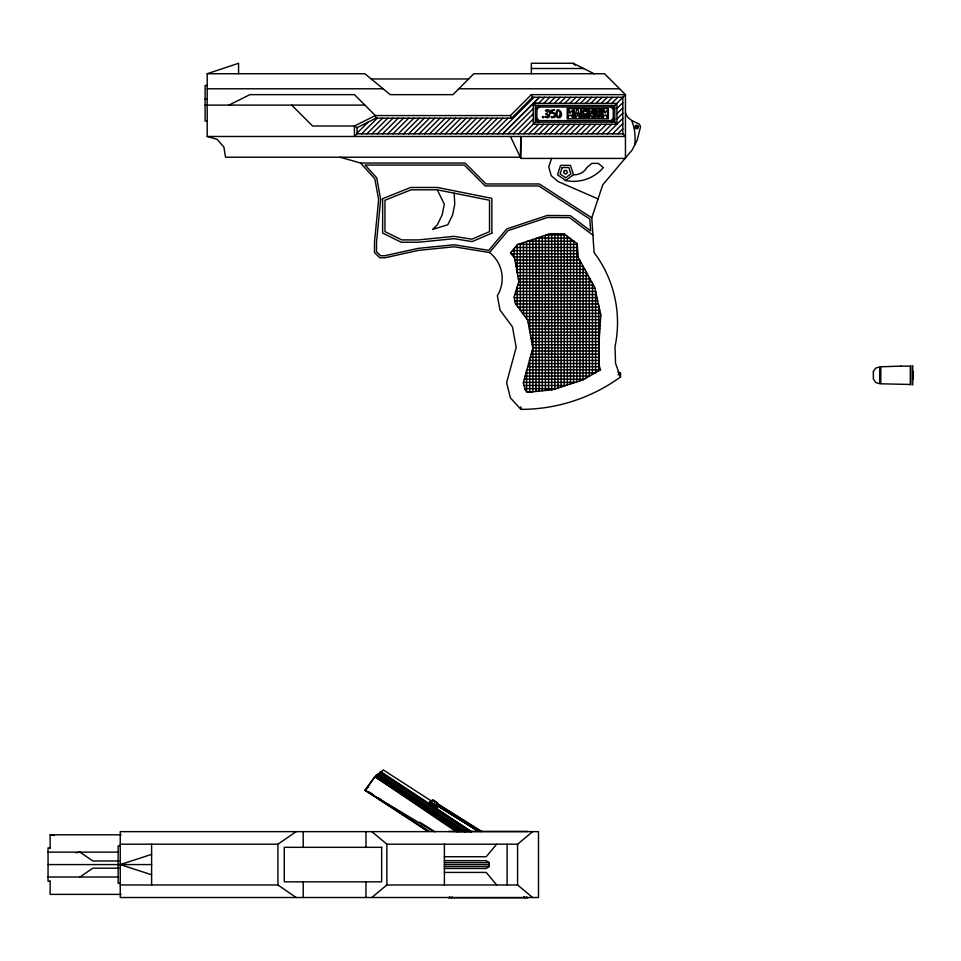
<?xml version="1.0" encoding="UTF-8"?>
<svg xmlns="http://www.w3.org/2000/svg" width="961" height="961" viewBox="0 0 961 961"><rect width="100%" height="100%" fill="white"/><g stroke="black" fill="none" stroke-linecap="round" stroke-linejoin="round"><path stroke-width="1.44" d="M551.554 158.421L548.779 167.01L551.23 175.695L558.101 181.545L598.054 198.939M592.925 235.169L569.621 217.642L547.482 217.474L507.997 230.628L489.521 252.539A32.902 32.902 0 0 1 497.366 295.664L499.984 310.043L512.441 326.848L516.189 347.438L506.603 382.682L510.387 397.83L520.898 409.374A169.268 169.268 0 0 0 620.506 376.964L615.557 363.414L615.004 346.645A116.329 116.329 0 0 0 594.09 252.539L591.76 217.811L602.763 184.8L632.242 149.904L637.167 140.174L640.567 126.72L639.281 124.029C633.792 121.506 627.413 119.404 625.455 112.905M478.29 831.361L436.45 805.234L437.363 803.744L481.653 831.397M539.133 120.606L538.508 122.143L535.397 119.032L536.923 118.407L536.923 109.23L539.121 107.031L611.052 107.031L613.262 109.278L613.262 118.395L611.052 120.606L539.133 120.606L536.923 118.407M611.052 107.031L611.689 105.506L614.8 108.641L613.262 109.278M365.745 789.69L365.721 790.026M462.397 831.433L376.652 774.902L376.28 775.515L458.301 829.583M464.656 831.745L377.673 774.398L377.313 775.01L383.247 769.917L432.318 801.594M471.395 831.469L380.688 771.659L380.316 772.272L471.034 832.082M427.513 831.265L365.048 790.254L374.898 776.632L377.673 774.398M431.189 802.387L431.909 801.402L430.023 801.546L429.303 802.543L432.738 805.871L436.738 807.781L437.459 806.784L436.51 804.633M432.306 800.165L430.948 802.039L433.327 804.477L436.462 806.063L437.82 804.189L437.363 802.735L433.964 800.249L432.306 800.165L437.82 804.189M433.327 804.477L434.684 802.591M432.738 805.871L433.447 804.886L437.459 806.784M451.526 897.73L452.175 896.889M376.652 774.902L375.595 776.068L460.091 831.782M380.688 771.659L379.631 772.824L469.1 831.818M496.669 844.19L486.206 856.731L444.39 856.731M357.072 133.147L368.111 122.119M238.58 73.733L238.58 63.27L207.204 73.733L207.204 136.474L625.455 136.474L622.812 133.831L357.072 133.831L354.429 136.474L354.429 126.011L375.343 115.56L510.435 115.56L531.349 94.646L625.455 94.646L625.455 158.421L520.898 158.421L510.435 136.474M361.624 133.831L377.277 118.191M366.85 133.831L382.502 118.191M372.075 133.831L387.727 118.191M377.301 133.831L392.965 118.191M382.538 133.831L398.19 118.191M387.763 133.831L403.416 118.191M392.989 133.831L408.641 118.191M398.214 133.831L413.867 118.191M403.44 133.831L419.104 118.191M408.677 133.831L424.33 118.191M413.903 133.831L429.555 118.191M419.128 133.831L434.78 118.191M424.354 133.831L440.018 118.191M429.591 133.831L445.243 118.191M434.816 133.831L450.469 118.191M440.042 133.831L455.694 118.191M445.267 133.831L460.92 118.191M450.493 133.831L466.157 118.191M455.73 133.831L471.383 118.191M460.956 133.831L476.608 118.191M466.181 133.831L481.833 118.191M471.407 133.831L487.071 118.191M476.644 133.831L492.296 118.191M481.869 133.831L497.522 118.191M487.095 133.831L502.747 118.191M492.32 133.831L507.973 118.191M291.688 105.097L312.601 126.011L354.429 126.011L357.072 127.645L375.967 118.191L511.528 118.191L532.442 97.277L622.812 97.277L622.812 133.831M497.546 133.831L534.148 97.277M207.204 73.733L364.892 73.733L390.19 94.646L452.931 94.646L473.845 73.733L604.541 73.733L625.455 94.646L616.914 103.392L533.283 103.392L502.783 133.831L539.373 97.277L533.283 103.392L533.283 124.257L523.697 133.831M508.009 133.831L533.283 108.593M544.599 97.277L538.496 103.392L533.271 103.38M513.234 133.831L533.283 113.818M543.722 103.392L549.836 97.277M518.46 133.831L533.283 119.032M548.947 103.392L555.062 97.277M554.173 103.392L560.287 97.277M616.914 124.257L614.8 122.143L535.397 122.143L533.283 124.257L616.914 124.257L616.914 103.392L614.8 105.506L535.397 105.506L533.283 103.392M528.922 133.831L538.508 124.257M559.41 103.392L565.512 97.277M534.148 133.831L543.734 124.257M564.636 103.392L570.75 97.277M539.373 133.831L548.959 124.257M569.861 103.392L575.975 97.277M544.599 133.831L554.185 124.257M575.086 103.392L581.201 97.277M549.836 133.831L559.422 124.257M580.312 103.392L586.426 97.277M555.062 133.831L564.648 124.257M585.549 103.392L591.664 97.277M575.879 117.47L576.216 116.185L577.669 115.68L578.786 116.101L579.291 117.722L580.312 117.218L578.017 109.794L576.9 109.71L576.312 110.983L574.774 117.386L575.627 117.638M560.287 133.831L569.873 124.257M590.775 103.392L596.889 97.277M565.512 133.831L575.098 124.257M596 103.392L602.115 97.277M570.75 133.831L580.336 124.257M601.226 103.392L607.34 97.277M575.975 133.831L585.561 124.257M606.463 103.392L612.565 97.277M581.201 133.831L590.787 124.257M611.689 103.392L617.803 97.277M586.426 133.831L596.012 124.257M591.664 133.831L601.226 124.257M616.914 108.569L622.812 102.671M596.889 133.831L606.463 124.257M616.914 113.806L622.812 107.896M602.115 133.831L611.689 124.257M616.914 119.032L622.812 113.122M607.34 133.831L622.812 118.347M612.565 133.831L622.812 123.585M617.803 133.831L622.812 128.81M585.946 111.32C582.798 108.485 582.546 117.53 584.937 116.449C583.844 112.857 586.871 111.944 585.946 117.014C579.687 120.173 583.099 105.025 586.21 111.236M371.823 897.514L386.875 884.973L517.583 884.973L532.634 897.514M371.823 831.637L386.875 844.19L517.583 844.19L532.634 831.637M381.829 771.683L374.153 777.845L366.465 788.488L368.652 786.723M429.375 831.421L365.048 790.254L366.441 789.137M565.512 180.524L573.489 174.722A14.115 14.115 0 0 0 586.859 167.598L591.832 163.382L598.343 163.382L603.316 167.598A39.125 39.125 0 0 1 565.512 180.524L557.536 174.722L560.575 165.352L570.438 165.352L573.489 174.722M79.967 877.009L92.809 868.179L119.068 868.179M120.245 844.19L277.921 844.19L296.144 831.637M444.39 860.66L486.206 860.66L489.233 862.618L489.233 866.546L486.206 868.504L444.39 868.504M449.964 896.889L448.427 897.73L527.829 897.73L526.304 896.889M228.958 105.097L249.872 94.646L354.429 94.646L375.343 115.56L375.967 118.191M437.363 803.744L481.053 831.457M151.61 854.389L120.245 864.576L151.61 874.774M75.931 852.803L79.967 852.143L92.809 860.984L119.068 860.984M594.09 73.733L573.176 63.27L531.349 63.27L531.349 73.733M531.349 68.507L583.627 68.507M371.21 78.958L468.608 78.958M207.204 85.493L205.113 85.493L205.113 120.966L207.204 120.966M207.204 88.784L383.103 88.784M458.781 88.784L619.605 88.784M205.113 99.043L207.204 99.043M205.113 105.097L364.892 105.097M568.924 110.143L567.987 110.371L568.107 117.65C569.368 113.878 569.068 116.401 571.158 114.948C572.288 119.164 572.888 116.581 572.684 111.548C571.471 107.452 569.861 117.626 569.284 110.611L568.804 110.022M603.904 110.251L602.967 110.371L603.088 117.65C604.337 113.878 604.049 116.401 606.139 114.948C608.337 122.395 607.52 113.218 607.544 110.371C605.598 110.419 605.022 116.257 604.265 110.611L603.784 110.143M340.158 157.22L360.567 163.046L465.136 163.046L486.05 183.959L539.373 183.959L591.76 217.811M437.243 189.797L411.104 189.797L384.965 200.248L384.965 231.625L401.734 239.902L418.491 239.902L454.157 236.334L471.839 239.205L489.521 231.625L489.521 200.248L437.243 189.797L444.306 204.128L442.156 214.88L437.387 224.754L432.582 229.403L447.838 224.754L452.619 214.88L454.769 204.128L454.157 193.173M546.497 234.928L565.573 234.928M537.079 238.064L569.741 238.064M527.661 241.211L573.909 241.211M518.243 244.346L577.249 244.346M515.036 247.482L577.465 247.482M512.393 250.617L577.669 250.617M511.156 253.752L577.885 253.752M513.618 256.887L578.09 256.887M514.928 260.023L579.663 260.023M515.492 263.17L581.393 263.17M516.069 266.305L583.123 266.305L583.063 379.823M516.634 269.44L584.853 269.44M586.57 272.576L517.186 272.576L517.186 244.935M517.775 275.711L588.3 275.711M518.351 278.846L590.03 278.846M518.736 281.981L591.76 281.981M517.751 285.129L593.49 285.129M516.754 288.264L594.883 288.264M515.757 291.399L595.58 291.399M514.772 294.534L596.276 294.534M514.255 297.67L596.973 297.67M514.82 300.805L597.67 300.805M515.697 303.94L598.367 303.94M518.015 307.076L599.063 307.076M599.76 310.223L520.345 310.223L520.321 243.65M522.664 313.358L600.457 313.358M524.994 316.493L600.709 316.493M527.325 319.629L600.505 319.629M528.214 322.764L600.301 322.764M528.79 325.899L600.084 325.899M529.355 329.034L599.88 329.034M529.931 332.182L599.676 332.182M530.496 335.317L599.46 335.317M531.073 338.452L599.256 338.452M531.637 341.587L599.051 341.587M532.214 344.723L598.847 344.723M532.778 347.858L598.787 347.858M532.07 350.993L598.883 350.993M531.169 354.128L598.991 354.128M530.28 357.276L599.099 357.276M529.379 360.411L599.196 360.411M528.49 363.546L599.304 363.546M527.589 366.682L599.448 366.682M526.688 369.817L600.397 369.817M525.835 372.952L594.979 372.952M525.042 376.087L589.549 376.087M524.238 379.235L584.132 379.235M575.231 382.37L523.457 382.37L523.457 383.115M524.057 385.505L565.585 385.505M524.838 388.64L555.951 388.64M526.844 391.776L532.862 391.776L532.862 239.469M448.427 831.433L527.829 831.433M50.14 848.191L50.14 834.785L121.182 834.785M120.245 845.932L118.143 845.932L118.143 883.231L120.245 883.231M50.14 847.902L48.05 847.902L48.05 881.261L50.14 881.261M48.05 852.143L118.491 852.143M444.39 862.618L489.233 862.618M48.05 864.576L151.61 864.576M444.39 864.576L489.233 864.576M444.39 866.546L489.233 866.546M444.39 872.42L486.206 872.42L496.669 884.973M48.05 877.009L118.491 877.009M120.245 884.973L277.921 884.973L296.144 897.514M121.182 894.379L50.14 894.379L50.14 880.973M489.521 252.539L454.157 246.785L418.491 250.353L384.965 257.764L379.739 257.764L374.502 252.539L374.502 242.076L378.646 199.648L374.826 178.77L360.567 163.046M50.14 834.785L54.381 835.517M207.204 136.474L217.09 139.333L223.901 147.057L225.523 157.22L520.321 157.22L520.898 136.474L520.898 158.421M617.851 372.075L620.506 373.168L620.506 376.964M613.262 118.395L614.8 119.032L611.689 122.143L611.052 120.606M536.923 109.23L535.397 108.593L538.496 105.506L539.121 107.031M365.048 790.254L433.579 831.469M437.075 804.573L480.236 831.529M478.013 830.833L436.45 805.234M434.961 816.321L438.769 818.724M419.669 822.148L434.877 831.77M438.6 805.654L477.605 830.821M456.631 831.998L374.898 776.632L410.047 799.588M380.34 771.935L471.058 831.745M378.37 773.845L466.59 832.01M377.649 774.734L464.631 832.082M381.036 777.461L384.76 779.924M389.734 783.203L393.457 785.654M398.431 788.933L402.154 791.396M405.89 793.846L410.852 797.125M414.587 799.588L419.561 802.867M423.284 805.318L427.008 807.781M431.982 811.06L435.705 813.511M440.679 816.79L444.402 819.252M448.138 821.703L453.111 824.982M456.835 827.445L461.809 830.712M376.304 775.179L462.049 831.709M374.898 776.632L458.637 831.782M369.468 792.152L371.955 793.786M378.178 797.882L380.652 799.516M391.836 806.892L406.755 816.73M409.242 818.364L414.203 821.643M420.425 825.739L422.912 827.373M369.444 792.477L374.418 795.756M378.154 798.219L383.115 801.486M386.851 803.949L391.812 807.228M395.548 809.679L416.666 823.613M420.401 826.076L425.363 829.343M430.023 801.546L433.447 804.886M573.176 63.27L575.183 65.288M531.349 94.646L532.442 97.277M510.435 115.56L511.528 118.191M593.069 110.407L593.069 117.314L592.036 117.506L590.234 113.722L589.477 117.686L589.189 109.746L591.844 113.53L592.036 109.926L592.973 110.311M436.006 804.609L436.462 806.063M912.95 371.186L912.95 379.403M912.758 365.6L912.758 384.989M910.908 365.6L910.908 384.989M880.384 368.628L880.384 381.973M614.8 105.506L614.8 122.143M598.739 305.61L598.739 370.778M595.604 291.399L595.604 372.592M592.469 283.267L592.469 374.406M589.333 277.573L589.333 376.219M586.198 271.879L586.198 378.033M579.915 260.491L579.915 380.844M576.78 243.373L576.78 381.865M573.645 241.007L573.645 382.886M570.51 238.652L570.51 383.895M567.374 236.286L567.374 384.917M564.239 233.931L564.239 385.938M561.104 233.835L561.104 386.959M557.957 233.811L557.957 387.98M554.821 233.787L554.821 389.001M551.686 233.763L551.686 389.794M548.551 234.244L548.551 390.13M545.416 235.289L545.416 390.454M542.28 236.334L542.28 390.791M539.145 237.379L539.145 391.115M535.998 238.424L535.998 391.451M535.397 105.506L535.397 122.143M529.727 240.514L529.727 331.089M529.727 359.186L529.727 392.112M526.592 241.559L526.592 318.644M526.592 370.165L526.592 391.499M523.457 242.604L523.457 314.415M520.898 406.851L520.898 409.374M517.583 844.19L517.583 884.973M517.186 286.907L517.186 305.958M514.051 248.659L514.051 257.44M510.904 252.383L510.904 253.44M507.12 844.19L507.12 884.973M444.39 844.19L444.39 884.973M386.875 844.19L386.875 884.973M365.961 831.637L365.961 847.326M365.961 881.838L365.961 897.514M357.072 127.645L357.072 133.831M303.22 831.637L303.22 847.326M303.22 881.838L303.22 897.514M277.921 844.19L277.921 884.973M151.61 844.19L151.61 884.973M620.506 373.168A169.268 169.268 0 0 1 618.115 374.874M631.821 120.798A49.84 49.84 0 0 1 634.704 145.039M550.437 111.5L550.869 113.014L554.137 113.554L554.641 115.416C554.689 117.638 549.884 115.704 551.446 117.686L554.821 117.362C558.773 110.899 546.052 113.41 554.449 109.854L551.013 110.203A10.595 10.595 0 0 1 550.581 111.068L550.437 111.5M548.395 114.852C549.163 117.65 543.421 115.32 545.872 117.59C550.569 119.056 549.56 114.131 549.764 111.296C548.671 107.644 541.62 111.608 548.046 111.188C548.695 114.059 541.932 113.53 548.395 114.852M600.817 314.944L598.727 346.368L599.4 366.549L600.565 369.721L583.183 379.775L552.731 389.685L527.373 392.352L525.162 389.914L523.361 382.718L532.85 348.254L527.757 320.217L515.288 303.412L514.075 296.721L518.856 281.621L514.579 258.113L510.471 252.899L517.462 244.599L550.052 233.751L564.131 233.859L577.213 243.686L578.114 257.212L594.667 287.255L600.817 314.944M600.181 115.596L599.003 117.698L596.192 116.761L596.192 109.746C599.592 109.83 594.775 117.206 598.775 116.065L599.003 109.746L600.181 109.746L600.181 115.596M380.676 199.564L376.52 242.172L376.52 251.698L380.568 255.746L384.748 255.746L418.179 248.358L454.217 244.755L488.717 250.365L506.819 228.898L547.157 215.468L570.305 215.636L590.619 230.928L589.826 218.964L538.773 185.966L485.209 185.966L464.295 165.064L365.12 165.064L376.712 177.845L380.676 199.564M559.77 115.368L559.662 116.437L557.368 116.437C555.218 108.725 561.608 109.662 559.77 115.368M556.311 112.605L556.311 116.437L557.692 117.71L559.927 117.71C564.996 113.494 556.371 105.482 556.311 112.605M562.173 167.538L560.107 173.893L565.512 177.821L570.918 173.893L568.852 167.538L562.173 167.538M564.347 170.541L563.639 172.74L565.512 174.109L567.386 172.74L566.666 170.541L564.347 170.541M637.78 126.66L637.359 127.969L635.978 127.969L635.557 126.66L636.675 125.855L637.78 126.66M638.56 126.408L637.84 128.63L635.509 128.63L634.789 126.408L636.675 125.038L638.56 126.408M873.357 371.607L873.357 378.982L875.675 382.478L879.976 383.799L879.976 366.79L875.675 368.123L873.357 371.607M542.497 116.617C541.632 118.047 544.551 118.155 543.902 116.617L542.497 116.617M577.068 113.542C577.801 117.494 578.474 110.707 577.068 113.542M491.852 233.151L472.139 241.607L454.085 238.676L418.612 242.232L401.181 242.232L382.634 233.067L382.634 198.675L410.659 187.467L437.471 187.467L491.852 198.338L491.852 233.151M900.805 366.129L880.696 366.79L880.696 383.799L910.307 384.46L910.307 366.129L900.805 366.129M580.696 108.569L574.402 108.569L574.402 118.768L580.696 118.768L580.696 108.569M573.369 108.593L567.182 108.593L567.182 118.792L573.369 118.792L573.369 108.593M587.075 108.593L581.789 108.593L581.789 118.792L587.075 118.792L587.075 108.593M594.114 108.593L588.144 108.593L588.144 118.792L594.114 118.792L594.114 108.593M601.118 108.617L595.147 108.617L595.147 118.792L601.118 118.792L601.118 108.617M608.349 108.593L602.151 108.593L602.151 118.792L608.349 118.792L608.349 108.593M538.496 831.637L120.245 831.637L120.245 897.514L538.496 897.514L538.496 831.637M381.649 847.326L284.252 847.326L284.252 881.838L381.649 881.838L381.649 847.326M524.718 897.73L524.081 896.889L524.718 897.73"/></g></svg>
